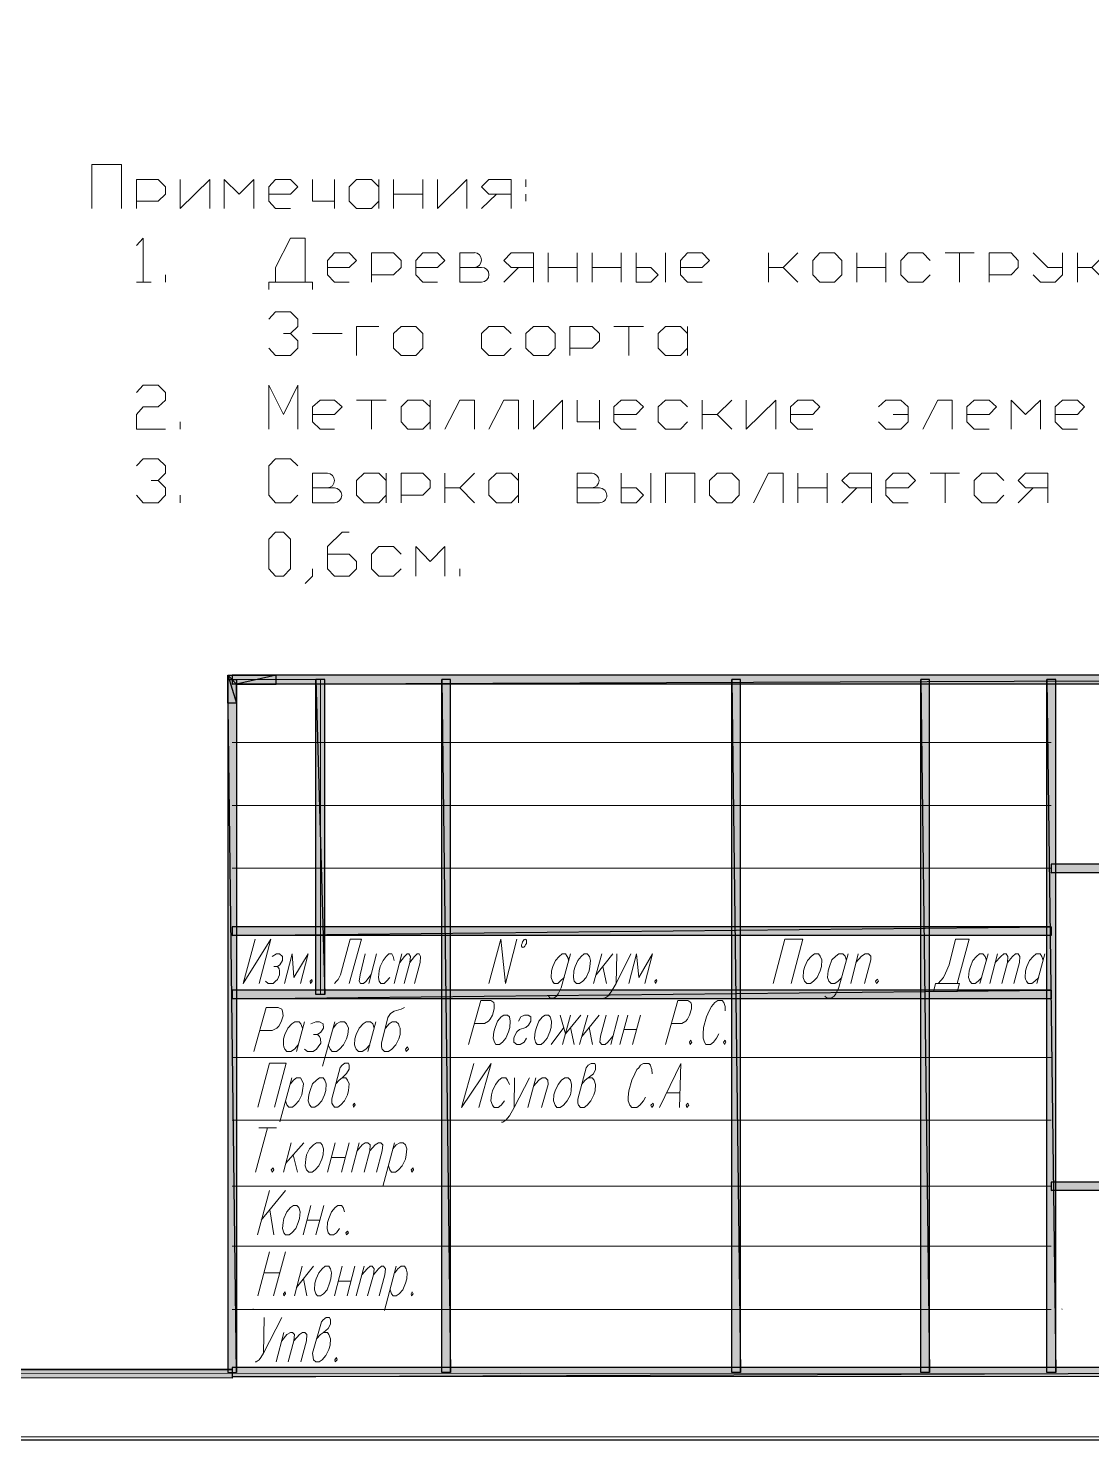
# Model space of a CAD drawing. Header units: millimetres. Extents: x -258556 to -95372, y 16759 to 83874.
# Drawn here: x -128352.5 to -128268.4, y 41411.4 to 41522.8 of the extents above; entities that cross this region are included whole.
import ezdxf
from ezdxf.xclip import XClip

# ---------------------------------------------------------------- set-up
doc = ezdxf.new("R2010")
doc.units = ezdxf.units.MM
doc.header["$LTSCALE"] = 0.5
doc.header["$XCLIPFRAME"] = 2

# ---------------------------------------------------------------- blocks, each defined once
blk = doc.blocks.new('MF13D4CA0')
at = {"color": 7, "linetype": 'Continuous', "lineweight": 5, "true_color": 0x000007}
blk.add_lwpolyline([(17.9, 582.9), (17.9, 11.05), (823.42, 11.05), (823.42, 582.9)], close=True, dxfattribs=at)

msp = doc.modelspace()

# ---------------------------------------------------------------- hatches: boundary and pattern name
at = {"true_color": 0x000007}
h = msp.add_hatch(color=7, dxfattribs=at)
h.paths.add_polyline_path([(-128336.362, 41416.87), (-128336.362, 41416.147), (-128151.253, 41416.87)])
h.paths.add_polyline_path([(-128336.362, 41416.147), (-128151.253, 41416.87), (-128150.53, 41416.182)])
h.paths.add_polyline_path([(-128151.253, 41416.87), (-128150.53, 41416.182), (-128151.253, 42001.108)])
h.paths.add_polyline_path([(-128150.53, 41416.182), (-128151.253, 42001.108), (-128150.53, 42001.762)])
h.paths.add_polyline_path([(-128151.253, 42001.108), (-128150.53, 42001.762), (-128963.796, 42001.108)])
h.paths.add_polyline_path([(-128150.53, 42001.762), (-128963.796, 42001.108), (-128964.484, 42001.762)])
h.paths.add_polyline_path([(-128963.796, 42001.108), (-128964.484, 42001.762), (-128963.796, 41416.87)])
h.paths.add_polyline_path([(-128964.484, 42001.762), (-128963.796, 41416.87), (-128964.484, 41416.182)])
h.paths.add_polyline_path([(-128963.796, 41416.87), (-128964.484, 41416.182), (-128336.362, 41416.733)])
h.paths.add_polyline_path([(-128964.484, 41416.182), (-128336.362, 41416.733), (-128336.362, 41416.044)])
h = msp.add_hatch(color=7, dxfattribs=at)
h.paths.add_polyline_path([(-128332.885, 41470.943), (-128332.885, 41471.666), (-128336.017, 41470.943)])
h.paths.add_polyline_path([(-128332.885, 41471.666), (-128336.017, 41470.943), (-128336.706, 41471.666)])
h.paths.add_polyline_path([(-128336.017, 41470.943), (-128336.706, 41471.666), (-128336.017, 41469.429)])
h.paths.add_polyline_path([(-128336.706, 41471.666), (-128336.017, 41469.429), (-128336.706, 41469.429)])
h = msp.add_hatch(color=7, dxfattribs=at)
h.paths.add_polyline_path([(-128336.362, 41471.666), (-128336.362, 41470.943), (-128150.875, 41471.666)])
h.paths.add_polyline_path([(-128336.362, 41470.943), (-128150.875, 41471.666), (-128150.875, 41470.943)])
h = msp.add_hatch(color=7, dxfattribs=at)
h.paths.add_polyline_path([(-128336.706, 41416.492), (-128336.017, 41416.492), (-128336.706, 41471.322)])
h.paths.add_polyline_path([(-128336.017, 41416.492), (-128336.706, 41471.322), (-128336.017, 41471.322)])
h = msp.add_hatch(color=7, dxfattribs=at)
h.paths.add_polyline_path([(-128329.03, 41471.322), (-128329.753, 41471.322), (-128329.03, 41446.402)])
h.paths.add_polyline_path([(-128329.753, 41471.322), (-128329.03, 41446.402), (-128329.753, 41446.402)])
h = msp.add_hatch(color=7, dxfattribs=at)
h.paths.add_polyline_path([(-128319.083, 41471.322), (-128319.771, 41471.322), (-128319.083, 41416.492)])
h.paths.add_polyline_path([(-128319.771, 41471.322), (-128319.083, 41416.492), (-128319.771, 41416.492)])
h = msp.add_hatch(color=7, dxfattribs=at)
h.paths.add_polyline_path([(-128296.16, 41471.322), (-128296.848, 41471.322), (-128296.16, 41416.492)])
h.paths.add_polyline_path([(-128296.848, 41471.322), (-128296.16, 41416.492), (-128296.848, 41416.492)])
h = msp.add_hatch(color=7, dxfattribs=at)
h.paths.add_polyline_path([(-128281.222, 41471.322), (-128281.91, 41471.322), (-128281.222, 41416.492)])
h.paths.add_polyline_path([(-128281.91, 41471.322), (-128281.222, 41416.492), (-128281.91, 41416.492)])
h = msp.add_hatch(color=7, dxfattribs=at)
h.paths.add_polyline_path([(-128271.24, 41471.322), (-128271.928, 41471.322), (-128271.24, 41416.492)])
h.paths.add_polyline_path([(-128271.928, 41471.322), (-128271.24, 41416.492), (-128271.928, 41416.492)])
h = msp.add_hatch(color=7, dxfattribs=at)
h.paths.add_polyline_path([(-128271.584, 41456.694), (-128271.584, 41456.005), (-128150.875, 41456.694)])
h.paths.add_polyline_path([(-128271.584, 41456.005), (-128150.875, 41456.694), (-128150.875, 41456.005)])
h = msp.add_hatch(color=7, dxfattribs=at)
h.paths.add_polyline_path([(-128336.362, 41451.737), (-128336.362, 41451.049), (-128271.584, 41451.737)])
h.paths.add_polyline_path([(-128336.362, 41451.049), (-128271.584, 41451.737), (-128271.584, 41451.049)])
h = msp.add_hatch(color=7, dxfattribs=at)
h.paths.add_polyline_path([(-128336.362, 41446.746), (-128336.362, 41446.058), (-128271.584, 41446.746)])
h.paths.add_polyline_path([(-128336.362, 41446.058), (-128271.584, 41446.746), (-128271.584, 41446.058)])
h = msp.add_hatch(color=7, dxfattribs=at)
h.paths.add_polyline_path([(-128271.584, 41431.533), (-128271.584, 41430.879), (-128151.012, 41431.533)])
h.paths.add_polyline_path([(-128271.584, 41430.879), (-128151.012, 41431.533), (-128151.012, 41430.879)])

# ---------------------------------------------------------------- linework, layer by layer
at = {"color": 7, "linetype": 'Continuous', "lineweight": 5, "true_color": 0x000007}
for points in [[(-128964.14, 41416.526), (-128150.875, 41416.388), (-128150.875, 42001.418), (-128964.14, 42001.418)], [(-128308.516, 41449.603), (-128308.275, 41449.603), (-128308.103, 41449.397), (-128308.034, 41449.087), (-128308.069, 41448.605), (-128308.138, 41448.261), (-128308.379, 41447.745), (-128308.619, 41447.435), (-128308.895, 41447.263), (-128309.136, 41447.263), (-128309.308, 41447.435), (-128309.377, 41447.745), (-128309.342, 41448.261), (-128309.239, 41448.605), (-128309.033, 41449.087), (-128308.757, 41449.397)], [(-128290.308, 41449.603), (-128289.999, 41449.603), (-128289.861, 41449.431), (-128289.723, 41449.121), (-128289.758, 41448.605), (-128289.861, 41448.261), (-128290.102, 41447.745), (-128290.377, 41447.435), (-128290.618, 41447.263), (-128290.928, 41447.263), (-128291.1, 41447.435), (-128291.203, 41447.745), (-128291.169, 41448.261), (-128291.066, 41448.605), (-128290.859, 41449.087), (-128290.549, 41449.431)], [(-128330.063, 41447.573), (-128330.201, 41447.435), (-128330.166, 41447.263), (-128330.028, 41447.435)], [(-128302.803, 41447.573), (-128302.94, 41447.435), (-128302.871, 41447.263), (-128302.768, 41447.435)], [(-128285.317, 41447.607), (-128285.49, 41447.435), (-128285.421, 41447.263), (-128285.249, 41447.435)], [(-128314.884, 41444.75), (-128314.574, 41444.75), (-128314.436, 41444.612), (-128314.368, 41444.268), (-128314.402, 41443.786), (-128314.505, 41443.442), (-128314.712, 41442.926), (-128314.987, 41442.616), (-128315.228, 41442.444), (-128315.503, 41442.444), (-128315.607, 41442.616), (-128315.71, 41442.926), (-128315.675, 41443.442), (-128315.572, 41443.786), (-128315.366, 41444.268), (-128315.09, 41444.612)], [(-128311.614, 41444.75), (-128311.339, 41444.75), (-128311.201, 41444.612), (-128311.098, 41444.268), (-128311.132, 41443.786), (-128311.235, 41443.442), (-128311.442, 41442.926), (-128311.717, 41442.616), (-128311.924, 41442.444), (-128312.234, 41442.444), (-128312.371, 41442.616), (-128312.44, 41442.926), (-128312.406, 41443.442), (-128312.302, 41443.786), (-128312.096, 41444.268), (-128311.821, 41444.612)], [(-128300.083, 41442.788), (-128300.187, 41442.616), (-128300.152, 41442.444), (-128300.015, 41442.616)], [(-128297.364, 41442.788), (-128297.502, 41442.616), (-128297.433, 41442.444), (-128297.33, 41442.616)], [(-128322.491, 41442.238), (-128322.663, 41442.065), (-128322.594, 41441.893), (-128322.422, 41442.065)], [(-128329.443, 41439.794), (-128329.168, 41439.794), (-128329.03, 41439.622), (-128328.927, 41439.312), (-128328.961, 41438.796), (-128329.065, 41438.451), (-128329.271, 41437.969), (-128329.547, 41437.66), (-128329.822, 41437.488), (-128330.097, 41437.488), (-128330.235, 41437.66), (-128330.338, 41437.969), (-128330.304, 41438.451), (-128330.201, 41438.796), (-128329.994, 41439.312), (-128329.684, 41439.622)], [(-128310.065, 41439.794), (-128309.79, 41439.794), (-128309.618, 41439.622), (-128309.514, 41439.277), (-128309.549, 41438.761), (-128309.618, 41438.451), (-128309.859, 41437.969), (-128310.168, 41437.625), (-128310.409, 41437.453), (-128310.685, 41437.453), (-128310.822, 41437.625), (-128310.96, 41437.969), (-128310.926, 41438.451), (-128310.822, 41438.761), (-128310.581, 41439.277), (-128310.306, 41439.622)], [(-128326.69, 41437.797), (-128326.793, 41437.66), (-128326.759, 41437.488), (-128326.621, 41437.66)], [(-128303.078, 41437.797), (-128303.25, 41437.625), (-128303.181, 41437.453), (-128303.044, 41437.625)], [(-128300.324, 41437.797), (-128300.462, 41437.625), (-128300.393, 41437.453), (-128300.256, 41437.625)], [(-128329.684, 41434.665), (-128329.374, 41434.665), (-128329.237, 41434.493), (-128329.134, 41434.183), (-128329.168, 41433.701), (-128329.271, 41433.357), (-128329.512, 41432.841), (-128329.788, 41432.531), (-128330.028, 41432.325), (-128330.304, 41432.325), (-128330.476, 41432.531), (-128330.579, 41432.841), (-128330.545, 41433.357), (-128330.476, 41433.701), (-128330.235, 41434.183), (-128329.925, 41434.493)], [(-128333.126, 41432.669), (-128333.264, 41432.531), (-128333.195, 41432.325), (-128333.057, 41432.531)], [(-128322.043, 41432.669), (-128322.215, 41432.531), (-128322.146, 41432.325), (-128322.009, 41432.531)], [(-128331.508, 41429.709), (-128331.233, 41429.709), (-128331.095, 41429.537), (-128330.992, 41429.193), (-128331.027, 41428.676), (-128331.13, 41428.366), (-128331.336, 41427.885), (-128331.646, 41427.54), (-128331.853, 41427.368), (-128332.128, 41427.368), (-128332.266, 41427.54), (-128332.369, 41427.885), (-128332.335, 41428.366), (-128332.266, 41428.676), (-128332.025, 41429.193), (-128331.749, 41429.537)], [(-128327.24, 41427.678), (-128327.378, 41427.54), (-128327.309, 41427.368), (-128327.172, 41427.54)], [(-128328.996, 41424.89), (-128328.721, 41424.89), (-128328.583, 41424.684), (-128328.514, 41424.374), (-128328.548, 41423.892), (-128328.652, 41423.548), (-128328.858, 41423.031), (-128329.134, 41422.722), (-128329.374, 41422.55), (-128329.615, 41422.55), (-128329.753, 41422.722), (-128329.856, 41423.031), (-128329.822, 41423.548), (-128329.719, 41423.892), (-128329.512, 41424.374), (-128329.237, 41424.684)], [(-128332.162, 41422.859), (-128332.3, 41422.722), (-128332.266, 41422.55), (-128332.128, 41422.722)], [(-128322.112, 41422.859), (-128322.215, 41422.722), (-128322.181, 41422.55), (-128322.043, 41422.722)], [(-128328.101, 41417.662), (-128328.239, 41417.49), (-128328.204, 41417.318), (-128328.067, 41417.49)]]:
    msp.add_lwpolyline(points, close=True, dxfattribs=at)
at = {"color": 7, "linetype": 'Continuous', "lineweight": 18, "true_color": 0x000007}
for points in [[(-128347.445, 41508.564), (-128347.445, 41512.04), (-128345.104, 41512.04), (-128345.104, 41508.564)], [(-128343.934, 41508.564), (-128343.934, 41510.87), (-128342.213, 41510.87), (-128341.628, 41510.285), (-128341.628, 41509.7), (-128342.213, 41509.149), (-128343.934, 41509.149)], [(-128340.458, 41510.87), (-128340.458, 41508.564), (-128338.117, 41510.87), (-128338.117, 41508.564)], [(-128336.981, 41508.564), (-128336.981, 41510.87), (-128335.811, 41509.7), (-128334.641, 41510.87), (-128334.641, 41508.564)], [(-128333.47, 41509.7), (-128331.749, 41509.7), (-128331.164, 41510.285), (-128331.749, 41510.87), (-128332.92, 41510.87), (-128333.47, 41510.285), (-128333.47, 41509.149), (-128332.92, 41508.564), (-128331.749, 41508.564)], [(-128329.994, 41510.87), (-128329.994, 41509.149), (-128328.273, 41509.149), (-128328.273, 41510.87), (-128328.273, 41508.564)], [(-128323.592, 41508.564), (-128323.592, 41510.87), (-128323.592, 41509.7), (-128321.286, 41509.7), (-128321.286, 41510.87), (-128321.286, 41508.564)], [(-128320.116, 41510.87), (-128320.116, 41508.564), (-128317.81, 41510.87), (-128317.81, 41508.564)], [(-128316.639, 41508.564), (-128315.469, 41509.7), (-128316.054, 41509.7), (-128316.639, 41510.285), (-128316.054, 41510.87), (-128314.299, 41510.87), (-128314.299, 41509.7), (-128315.469, 41509.7), (-128314.299, 41509.7), (-128314.299, 41508.564)], [(-128313.128, 41510.87), (-128313.128, 41510.285), (-128313.128, 41510.285)], [(-128313.128, 41509.7), (-128313.128, 41509.149), (-128313.128, 41509.149)], [(-128343.934, 41505.638), (-128343.383, 41506.223), (-128343.383, 41502.747)], [(-128333.47, 41502.162), (-128333.47, 41502.747), (-128330.579, 41502.747), (-128330.579, 41506.223), (-128331.749, 41506.223), (-128332.92, 41503.917), (-128332.92, 41502.747), (-128329.994, 41502.747), (-128329.994, 41502.162)], [(-128328.824, 41503.917), (-128327.103, 41503.917), (-128326.518, 41504.468), (-128327.103, 41505.053), (-128328.273, 41505.053), (-128328.824, 41504.468), (-128328.824, 41503.332), (-128328.273, 41502.747), (-128327.103, 41502.747)], [(-128325.347, 41502.747), (-128325.347, 41505.053), (-128323.592, 41505.053), (-128323.007, 41504.468), (-128323.007, 41503.917), (-128323.592, 41503.332), (-128325.347, 41503.332)], [(-128321.837, 41503.917), (-128320.116, 41503.917), (-128319.53, 41504.468), (-128320.116, 41505.053), (-128321.286, 41505.053), (-128321.837, 41504.468), (-128321.837, 41503.332), (-128321.286, 41502.747), (-128320.116, 41502.747)], [(-128318.36, 41502.747), (-128318.36, 41505.053), (-128317.19, 41505.053)], [(-128314.884, 41502.747), (-128313.714, 41503.917), (-128314.299, 41503.917), (-128314.884, 41504.468), (-128314.299, 41505.053), (-128312.543, 41505.053), (-128312.543, 41503.917), (-128313.714, 41503.917), (-128312.543, 41503.917), (-128312.543, 41502.747)], [(-128311.373, 41502.747), (-128311.373, 41505.053), (-128311.373, 41503.917), (-128309.067, 41503.917), (-128309.067, 41505.053), (-128309.067, 41502.747)], [(-128307.897, 41502.747), (-128307.897, 41505.053), (-128307.897, 41503.917), (-128305.591, 41503.917), (-128305.591, 41505.053), (-128305.591, 41502.747)], [(-128302.08, 41502.747), (-128302.08, 41505.053), (-128302.08, 41505.053)], [(-128300.91, 41503.917), (-128299.189, 41503.917), (-128298.603, 41504.468), (-128299.189, 41505.053), (-128300.359, 41505.053), (-128300.91, 41504.468), (-128300.91, 41503.332), (-128300.359, 41502.747), (-128299.189, 41502.747)], [(-128293.957, 41502.747), (-128293.957, 41505.053), (-128293.957, 41503.917), (-128292.786, 41503.917), (-128291.616, 41505.053), (-128292.786, 41503.917), (-128291.616, 41502.747)], [(-128286.97, 41502.747), (-128286.97, 41505.053), (-128286.97, 41503.917), (-128284.663, 41503.917), (-128284.663, 41505.053), (-128284.663, 41502.747)], [(-128281.153, 41503.332), (-128281.738, 41502.747), (-128282.908, 41502.747), (-128283.493, 41503.332), (-128283.493, 41504.468), (-128282.908, 41505.053), (-128281.738, 41505.053), (-128281.153, 41504.468)], [(-128278.847, 41502.747), (-128278.847, 41505.053), (-128279.982, 41505.053), (-128277.676, 41505.053)], [(-128276.506, 41502.747), (-128276.506, 41505.053), (-128274.751, 41505.053), (-128274.2, 41504.468), (-128274.2, 41503.917), (-128274.751, 41503.332), (-128276.506, 41503.332)], [(-128273.03, 41503.332), (-128272.445, 41502.747), (-128271.274, 41502.747), (-128270.689, 41503.332), (-128270.689, 41505.053), (-128270.689, 41503.917), (-128271.859, 41503.917), (-128273.03, 41505.053)], [(-128269.519, 41502.747), (-128269.519, 41505.053), (-128269.519, 41503.917), (-128268.383, 41503.917), (-128267.213, 41505.053), (-128268.383, 41503.917), (-128267.213, 41502.747)], [(-128317.19, 41503.917), (-128318.36, 41503.917), (-128316.639, 41503.917)], [(-128343.934, 41502.747), (-128342.764, 41502.747), (-128342.764, 41502.747)], [(-128341.628, 41502.747), (-128341.628, 41503.332), (-128341.628, 41503.332)], [(-128316.639, 41502.747), (-128318.36, 41502.747), (-128318.36, 41502.747)], [(-128333.47, 41499.821), (-128332.92, 41500.407), (-128331.749, 41500.407), (-128331.164, 41499.821), (-128331.164, 41499.236), (-128331.749, 41498.686), (-128332.3, 41498.686)], [(-128331.749, 41498.686), (-128331.164, 41498.1), (-128331.164, 41497.515), (-128331.749, 41496.93), (-128332.92, 41496.93), (-128333.47, 41497.515)], [(-128329.994, 41498.686), (-128327.654, 41498.686), (-128327.654, 41498.686)], [(-128326.518, 41496.93), (-128326.518, 41499.236), (-128324.762, 41499.236)], [(-128314.299, 41497.515), (-128314.884, 41496.93), (-128316.054, 41496.93), (-128316.639, 41497.515), (-128316.639, 41498.686), (-128316.054, 41499.236), (-128314.884, 41499.236), (-128314.299, 41498.686)], [(-128309.652, 41496.93), (-128309.652, 41499.236), (-128307.897, 41499.236), (-128307.312, 41498.686), (-128307.312, 41498.1), (-128307.897, 41497.515), (-128309.652, 41497.515)], [(-128305.005, 41496.93), (-128305.005, 41499.236), (-128306.176, 41499.236), (-128303.835, 41499.236)], [(-128343.934, 41494.005), (-128343.383, 41494.59), (-128342.213, 41494.59), (-128341.628, 41494.005), (-128341.628, 41493.419), (-128342.213, 41492.869), (-128343.383, 41492.869), (-128343.934, 41492.284), (-128343.934, 41491.113), (-128341.628, 41491.113)], [(-128333.47, 41491.113), (-128333.47, 41494.59), (-128332.3, 41492.284), (-128331.164, 41494.59), (-128331.164, 41491.113)], [(-128329.994, 41492.284), (-128328.273, 41492.284), (-128327.654, 41492.869), (-128328.273, 41493.419), (-128329.409, 41493.419), (-128329.994, 41492.869), (-128329.994, 41491.698), (-128329.409, 41491.113), (-128328.273, 41491.113)], [(-128325.347, 41491.113), (-128325.347, 41493.419), (-128326.518, 41493.419), (-128324.177, 41493.419)], [(-128319.53, 41491.113), (-128318.36, 41493.419), (-128317.19, 41493.419), (-128317.19, 41491.113)], [(-128316.054, 41491.113), (-128314.884, 41493.419), (-128313.714, 41493.419), (-128313.714, 41491.113)], [(-128312.543, 41493.419), (-128312.543, 41491.113), (-128310.237, 41493.419), (-128310.237, 41491.113)], [(-128309.067, 41493.419), (-128309.067, 41491.698), (-128307.312, 41491.698), (-128307.312, 41493.419), (-128307.312, 41491.113)], [(-128306.176, 41492.284), (-128304.42, 41492.284), (-128303.835, 41492.869), (-128304.42, 41493.419), (-128305.591, 41493.419), (-128306.176, 41492.869), (-128306.176, 41491.698), (-128305.591, 41491.113), (-128304.42, 41491.113)], [(-128300.359, 41491.698), (-128300.91, 41491.113), (-128302.08, 41491.113), (-128302.665, 41491.698), (-128302.665, 41492.869), (-128302.08, 41493.419), (-128300.91, 41493.419), (-128300.359, 41492.869)], [(-128299.189, 41491.113), (-128299.189, 41493.419), (-128299.189, 41492.284), (-128298.018, 41492.284), (-128296.848, 41493.419), (-128298.018, 41492.284), (-128296.848, 41491.113)], [(-128295.712, 41493.419), (-128295.712, 41491.113), (-128293.372, 41493.419), (-128293.372, 41491.113)], [(-128292.201, 41492.284), (-128290.446, 41492.284), (-128289.895, 41492.869), (-128290.446, 41493.419), (-128291.616, 41493.419), (-128292.201, 41492.869), (-128292.201, 41491.698), (-128291.616, 41491.113), (-128290.446, 41491.113)], [(-128285.249, 41491.698), (-128284.663, 41491.113), (-128283.493, 41491.113), (-128282.908, 41491.698), (-128282.908, 41492.284), (-128284.078, 41492.284), (-128282.908, 41492.284), (-128282.908, 41492.869), (-128283.493, 41493.419), (-128284.663, 41493.419), (-128285.249, 41492.869)], [(-128281.738, 41491.113), (-128280.568, 41493.419), (-128279.432, 41493.419), (-128279.432, 41491.113)], [(-128278.261, 41492.284), (-128276.506, 41492.284), (-128275.921, 41492.869), (-128276.506, 41493.419), (-128277.676, 41493.419), (-128278.261, 41492.869), (-128278.261, 41491.698), (-128277.676, 41491.113), (-128276.506, 41491.113)], [(-128274.751, 41491.113), (-128274.751, 41493.419), (-128273.615, 41492.284), (-128272.445, 41493.419), (-128272.445, 41491.113)], [(-128271.274, 41492.284), (-128269.519, 41492.284), (-128268.968, 41492.869), (-128269.519, 41493.419), (-128270.689, 41493.419), (-128271.274, 41492.869), (-128271.274, 41491.698), (-128270.689, 41491.113), (-128269.519, 41491.113)], [(-128340.458, 41491.113), (-128340.458, 41491.698), (-128340.458, 41491.698)], [(-128343.934, 41488.222), (-128343.383, 41488.773), (-128342.213, 41488.773), (-128341.628, 41488.222), (-128341.628, 41487.637), (-128342.213, 41487.052), (-128342.764, 41487.052)], [(-128331.164, 41485.882), (-128331.749, 41485.296), (-128332.92, 41485.296), (-128333.47, 41485.882), (-128333.47, 41488.222), (-128332.92, 41488.773), (-128331.749, 41488.773), (-128331.164, 41488.222)], [(-128342.213, 41487.052), (-128341.628, 41486.467), (-128341.628, 41485.882), (-128342.213, 41485.296), (-128343.383, 41485.296), (-128343.934, 41485.882)], [(-128329.994, 41485.296), (-128329.994, 41487.637), (-128328.824, 41487.637)], [(-128323.007, 41485.296), (-128323.007, 41487.637), (-128321.286, 41487.637), (-128320.701, 41487.052), (-128320.701, 41486.467), (-128321.286, 41485.882), (-128323.007, 41485.882)], [(-128319.53, 41485.296), (-128319.53, 41487.637), (-128319.53, 41486.467), (-128318.36, 41486.467), (-128317.19, 41487.637), (-128318.36, 41486.467), (-128317.19, 41485.296)], [(-128309.067, 41485.296), (-128309.067, 41487.637), (-128307.897, 41487.637)], [(-128303.25, 41485.296), (-128303.25, 41487.637), (-128303.25, 41487.637)], [(-128302.08, 41485.296), (-128302.08, 41487.637), (-128299.774, 41487.637), (-128299.774, 41485.296)], [(-128295.127, 41485.296), (-128293.957, 41487.637), (-128292.786, 41487.637), (-128292.786, 41485.296)], [(-128291.616, 41485.296), (-128291.616, 41487.637), (-128291.616, 41486.467), (-128289.31, 41486.467), (-128289.31, 41487.637), (-128289.31, 41485.296)], [(-128288.14, 41485.296), (-128286.97, 41486.467), (-128287.555, 41486.467), (-128288.14, 41487.052), (-128287.555, 41487.637), (-128285.799, 41487.637), (-128285.799, 41486.467), (-128286.97, 41486.467), (-128285.799, 41486.467), (-128285.799, 41485.296)], [(-128284.663, 41486.467), (-128282.908, 41486.467), (-128282.323, 41487.052), (-128282.908, 41487.637), (-128284.078, 41487.637), (-128284.663, 41487.052), (-128284.663, 41485.882), (-128284.078, 41485.296), (-128282.908, 41485.296)], [(-128279.982, 41485.296), (-128279.982, 41487.637), (-128281.153, 41487.637), (-128278.847, 41487.637)], [(-128275.336, 41485.882), (-128275.921, 41485.296), (-128277.091, 41485.296), (-128277.676, 41485.882), (-128277.676, 41487.052), (-128277.091, 41487.637), (-128275.921, 41487.637), (-128275.336, 41487.052)], [(-128274.2, 41485.296), (-128273.03, 41486.467), (-128273.615, 41486.467), (-128274.2, 41487.052), (-128273.615, 41487.637), (-128271.859, 41487.637), (-128271.859, 41486.467), (-128273.03, 41486.467), (-128271.859, 41486.467), (-128271.859, 41485.296)], [(-128328.824, 41486.467), (-128329.994, 41486.467), (-128328.273, 41486.467)], [(-128307.897, 41486.467), (-128309.067, 41486.467), (-128307.312, 41486.467)], [(-128340.458, 41485.296), (-128340.458, 41485.882), (-128340.458, 41485.882)], [(-128328.273, 41485.296), (-128329.994, 41485.296), (-128329.994, 41485.296)], [(-128307.312, 41485.296), (-128309.067, 41485.296), (-128309.067, 41485.296)], [(-128328.824, 41481.235), (-128327.103, 41481.235), (-128326.518, 41480.65), (-128326.518, 41480.065), (-128327.103, 41479.479), (-128328.273, 41479.479), (-128328.824, 41480.065), (-128328.824, 41481.82), (-128327.654, 41482.956), (-128327.103, 41482.956)], [(-128323.007, 41480.065), (-128323.592, 41479.479), (-128324.762, 41479.479), (-128325.347, 41480.065), (-128325.347, 41481.235), (-128324.762, 41481.82), (-128323.592, 41481.82), (-128323.007, 41481.235)], [(-128321.837, 41479.479), (-128321.837, 41481.82), (-128320.701, 41480.65), (-128319.53, 41481.82), (-128319.53, 41479.479)], [(-128329.994, 41480.065), (-128329.994, 41479.479), (-128330.579, 41478.894)], [(-128318.36, 41479.479), (-128318.36, 41480.065), (-128318.36, 41480.065)]]:
    msp.add_lwpolyline(points, dxfattribs=at)
for points in [[(-128327.103, 41509.149), (-128327.103, 41510.285), (-128326.518, 41510.87), (-128325.347, 41510.87), (-128324.762, 41510.285), (-128324.762, 41510.87), (-128324.762, 41508.564), (-128324.762, 41509.149), (-128325.347, 41508.564), (-128326.518, 41508.564)], [(-128304.42, 41502.747), (-128304.42, 41505.053), (-128304.42, 41503.917), (-128303.25, 41503.917), (-128302.665, 41503.332), (-128303.25, 41502.747)], [(-128290.446, 41503.332), (-128290.446, 41504.468), (-128289.895, 41505.053), (-128288.725, 41505.053), (-128288.14, 41504.468), (-128288.14, 41503.332), (-128288.725, 41502.747), (-128289.895, 41502.747)], [(-128323.592, 41497.515), (-128323.592, 41498.686), (-128323.007, 41499.236), (-128321.837, 41499.236), (-128321.286, 41498.686), (-128321.286, 41497.515), (-128321.837, 41496.93), (-128323.007, 41496.93)], [(-128313.128, 41497.515), (-128313.128, 41498.686), (-128312.543, 41499.236), (-128311.373, 41499.236), (-128310.822, 41498.686), (-128310.822, 41497.515), (-128311.373, 41496.93), (-128312.543, 41496.93)], [(-128302.665, 41497.515), (-128302.665, 41498.686), (-128302.08, 41499.236), (-128300.91, 41499.236), (-128300.359, 41498.686), (-128300.359, 41499.236), (-128300.359, 41496.93), (-128300.359, 41497.515), (-128300.91, 41496.93), (-128302.08, 41496.93)], [(-128323.007, 41491.698), (-128323.007, 41492.869), (-128322.456, 41493.419), (-128321.286, 41493.419), (-128320.701, 41492.869), (-128320.701, 41493.419), (-128320.701, 41491.113), (-128320.701, 41491.698), (-128321.286, 41491.113), (-128322.456, 41491.113)], [(-128326.518, 41485.882), (-128326.518, 41487.052), (-128325.933, 41487.637), (-128324.762, 41487.637), (-128324.177, 41487.052), (-128324.177, 41487.637), (-128324.177, 41485.296), (-128324.177, 41485.882), (-128324.762, 41485.296), (-128325.933, 41485.296)], [(-128316.054, 41485.882), (-128316.054, 41487.052), (-128315.469, 41487.637), (-128314.299, 41487.637), (-128313.714, 41487.052), (-128313.714, 41487.637), (-128313.714, 41485.296), (-128313.714, 41485.882), (-128314.299, 41485.296), (-128315.469, 41485.296)], [(-128305.591, 41485.296), (-128305.591, 41487.637), (-128305.591, 41486.467), (-128304.42, 41486.467), (-128303.835, 41485.882), (-128304.42, 41485.296)], [(-128298.603, 41485.882), (-128298.603, 41487.052), (-128298.018, 41487.637), (-128296.848, 41487.637), (-128296.263, 41487.052), (-128296.263, 41485.882), (-128296.848, 41485.296), (-128298.018, 41485.296)], [(-128332.92, 41479.479), (-128333.47, 41480.065), (-128333.47, 41482.405), (-128332.92, 41482.956), (-128332.3, 41482.956), (-128331.749, 41482.405), (-128331.749, 41480.065), (-128332.3, 41479.479)]]:
    msp.add_lwpolyline(points, close=True, dxfattribs=at)
at = {"color": 7, "linetype": 'Continuous', "lineweight": -2, "true_color": 0x000007}
for points in [[(-128332.885, 41471.666), (-128336.017, 41470.943), (-128336.706, 41471.666)], [(-128336.017, 41470.943), (-128336.706, 41471.666), (-128336.017, 41469.429)], [(-128336.706, 41471.666), (-128336.017, 41469.429), (-128336.706, 41469.429)], [(-128336.362, 41471.666), (-128336.362, 41470.943), (-128150.875, 41471.666)], [(-128336.362, 41470.943), (-128150.875, 41471.666), (-128150.875, 41470.943)], [(-128332.885, 41470.943), (-128332.885, 41471.666), (-128336.017, 41470.943)], [(-128336.706, 41416.492), (-128336.017, 41416.492), (-128336.706, 41471.322)], [(-128336.017, 41416.492), (-128336.706, 41471.322), (-128336.017, 41471.322)], [(-128329.03, 41471.322), (-128329.753, 41471.322), (-128329.03, 41446.402)], [(-128329.753, 41471.322), (-128329.03, 41446.402), (-128329.753, 41446.402)], [(-128319.083, 41471.322), (-128319.771, 41471.322), (-128319.083, 41416.492)], [(-128319.771, 41471.322), (-128319.083, 41416.492), (-128319.771, 41416.492)], [(-128296.16, 41471.322), (-128296.848, 41471.322), (-128296.16, 41416.492)], [(-128296.848, 41471.322), (-128296.16, 41416.492), (-128296.848, 41416.492)], [(-128281.222, 41471.322), (-128281.91, 41471.322), (-128281.222, 41416.492)], [(-128281.91, 41471.322), (-128281.222, 41416.492), (-128281.91, 41416.492)], [(-128271.24, 41471.322), (-128271.928, 41471.322), (-128271.24, 41416.492)], [(-128271.928, 41471.322), (-128271.24, 41416.492), (-128271.928, 41416.492)], [(-128271.584, 41456.694), (-128271.584, 41456.005), (-128150.875, 41456.694)], [(-128271.584, 41456.005), (-128150.875, 41456.694), (-128150.875, 41456.005)], [(-128336.362, 41451.737), (-128336.362, 41451.049), (-128271.584, 41451.737)], [(-128336.362, 41451.049), (-128271.584, 41451.737), (-128271.584, 41451.049)], [(-128336.362, 41446.746), (-128336.362, 41446.058), (-128271.584, 41446.746)], [(-128336.362, 41446.058), (-128271.584, 41446.746), (-128271.584, 41446.058)], [(-128271.584, 41431.533), (-128271.584, 41430.879), (-128151.012, 41431.533)], [(-128271.584, 41430.879), (-128151.012, 41431.533), (-128151.012, 41430.879)], [(-128963.796, 41416.87), (-128964.484, 41416.182), (-128336.362, 41416.733)], [(-128336.362, 41416.87), (-128336.362, 41416.147), (-128151.253, 41416.87)], [(-128336.362, 41416.147), (-128151.253, 41416.87), (-128150.53, 41416.182)], [(-128964.484, 41416.182), (-128336.362, 41416.733), (-128336.362, 41416.044)]]:
    msp.add_lwpolyline(points, close=True, dxfattribs=at)
at = {"color": 7, "linetype": 'Continuous', "lineweight": 5, "true_color": 0x000007}
for points in [[(-128336.362, 41471.322), (-128329.374, 41471.322), (-128329.374, 41446.402)], [(-128336.362, 41466.331), (-128271.584, 41466.331), (-128271.584, 41466.331)], [(-128336.362, 41461.34), (-128271.584, 41461.34), (-128271.584, 41461.34)], [(-128336.362, 41456.384), (-128271.584, 41456.384), (-128271.584, 41456.384)], [(-128334.537, 41450.774), (-128335.501, 41447.263), (-128333.298, 41450.774), (-128334.228, 41447.263)], [(-128327.103, 41447.263), (-128326.139, 41450.774), (-128327.034, 41450.774), (-128327.791, 41447.951), (-128327.963, 41447.573), (-128328.101, 41447.435), (-128328.273, 41447.263)], [(-128316.054, 41447.263), (-128315.125, 41450.774), (-128314.746, 41447.263), (-128313.851, 41450.774)], [(-128293.578, 41447.263), (-128292.649, 41450.774), (-128291.238, 41450.774), (-128292.167, 41447.263)], [(-128280.533, 41447.263), (-128280.12, 41447.745), (-128279.948, 41448.089), (-128279.673, 41448.743), (-128279.156, 41450.774), (-128278.089, 41450.774), (-128279.019, 41447.263)], [(-128333.195, 41449.397), (-128332.851, 41449.603), (-128332.61, 41449.603), (-128332.369, 41449.397), (-128332.369, 41449.087), (-128332.576, 41448.743), (-128332.782, 41448.605), (-128333.057, 41448.605)], [(-128330.958, 41447.263), (-128330.338, 41449.603), (-128331.474, 41447.745), (-128331.612, 41449.603), (-128332.231, 41447.263)], [(-128325.829, 41449.603), (-128326.242, 41447.951), (-128326.311, 41447.435), (-128326.208, 41447.263), (-128325.967, 41447.263), (-128325.76, 41447.435), (-128325.382, 41447.951)], [(-128324.934, 41449.603), (-128325.554, 41447.263), (-128325.554, 41447.263)], [(-128323.558, 41449.087), (-128323.626, 41449.397), (-128323.73, 41449.603), (-128323.971, 41449.603), (-128324.177, 41449.397), (-128324.418, 41449.087), (-128324.659, 41448.605), (-128324.728, 41448.261), (-128324.797, 41447.745), (-128324.728, 41447.435), (-128324.59, 41447.263), (-128324.349, 41447.263), (-128324.143, 41447.435), (-128323.902, 41447.745)], [(-128322.938, 41449.603), (-128323.558, 41447.263), (-128323.558, 41447.263)], [(-128323.11, 41448.915), (-128322.732, 41449.397), (-128322.525, 41449.603), (-128322.387, 41449.603), (-128322.25, 41449.397), (-128322.318, 41448.915), (-128322.766, 41447.263)], [(-128322.318, 41448.915), (-128321.94, 41449.397), (-128321.733, 41449.603), (-128321.561, 41449.603), (-128321.458, 41449.397), (-128321.492, 41448.915), (-128321.94, 41447.263)], [(-128309.618, 41449.603), (-128310.34, 41446.919), (-128310.581, 41446.437), (-128310.719, 41446.265), (-128310.926, 41446.093), (-128311.201, 41446.093), (-128311.339, 41446.265)], [(-128309.755, 41449.087), (-128309.79, 41449.259), (-128309.859, 41449.397), (-128309.996, 41449.603), (-128310.272, 41449.603), (-128310.513, 41449.397), (-128310.788, 41449.087), (-128310.994, 41448.605), (-128311.098, 41448.261), (-128311.132, 41447.745), (-128311.029, 41447.435), (-128310.891, 41447.263), (-128310.616, 41447.263), (-128310.409, 41447.435), (-128310.1, 41447.745)], [(-128307.139, 41449.603), (-128307.793, 41447.263), (-128307.793, 41447.263)], [(-128306.245, 41449.603), (-128307.587, 41447.951), (-128307.587, 41447.951)], [(-128305.935, 41449.603), (-128306.004, 41447.263), (-128304.833, 41449.603)], [(-128303.732, 41447.263), (-128303.112, 41449.603), (-128304.214, 41447.745), (-128304.386, 41449.603), (-128305.005, 41447.263)], [(-128287.658, 41449.603), (-128288.381, 41446.953), (-128288.622, 41446.437), (-128288.759, 41446.265), (-128289, 41446.093), (-128289.31, 41446.093), (-128289.482, 41446.265)], [(-128287.796, 41449.121), (-128287.83, 41449.259), (-128287.899, 41449.431), (-128288.071, 41449.603), (-128288.381, 41449.603), (-128288.622, 41449.431), (-128288.931, 41449.121), (-128289.138, 41448.605), (-128289.241, 41448.261), (-128289.276, 41447.745), (-128289.172, 41447.435), (-128289, 41447.263), (-128288.691, 41447.263), (-128288.45, 41447.435), (-128288.14, 41447.745)], [(-128286.866, 41449.603), (-128287.451, 41447.263), (-128287.451, 41447.263)], [(-128287.038, 41448.915), (-128286.591, 41449.431), (-128286.316, 41449.603), (-128286.04, 41449.603), (-128285.868, 41449.431), (-128285.868, 41449.121), (-128286.35, 41447.263)], [(-128277.091, 41447.745), (-128277.367, 41447.435), (-128277.607, 41447.263), (-128277.883, 41447.263), (-128278.02, 41447.435), (-128278.089, 41447.607), (-128278.124, 41447.745), (-128278.089, 41448.261), (-128277.986, 41448.605), (-128277.78, 41449.087), (-128277.504, 41449.397), (-128277.263, 41449.603), (-128276.988, 41449.603), (-128276.816, 41449.397), (-128276.713, 41449.087)], [(-128276.575, 41449.603), (-128277.229, 41447.263), (-128277.229, 41447.263)], [(-128275.852, 41449.603), (-128276.437, 41447.263), (-128276.437, 41447.263)], [(-128276.024, 41448.915), (-128275.577, 41449.397), (-128275.336, 41449.603), (-128275.164, 41449.603), (-128275.026, 41449.397), (-128275.06, 41448.915), (-128275.508, 41447.263)], [(-128275.06, 41448.915), (-128274.647, 41449.397), (-128274.406, 41449.603), (-128274.2, 41449.603), (-128274.062, 41449.397), (-128274.097, 41448.915), (-128274.544, 41447.263)], [(-128272.582, 41447.745), (-128272.892, 41447.435), (-128273.133, 41447.263), (-128273.408, 41447.263), (-128273.546, 41447.435), (-128273.615, 41447.607), (-128273.649, 41447.745), (-128273.615, 41448.261), (-128273.512, 41448.605), (-128273.305, 41449.087), (-128273.03, 41449.397), (-128272.789, 41449.603), (-128272.479, 41449.603), (-128272.341, 41449.397), (-128272.238, 41449.087)], [(-128272.1, 41449.603), (-128272.72, 41447.263), (-128272.72, 41447.263)], [(-128332.782, 41448.605), (-128332.644, 41448.433), (-128332.61, 41448.261), (-128332.61, 41447.951), (-128332.782, 41447.573), (-128332.92, 41447.435), (-128333.126, 41447.263), (-128333.505, 41447.263), (-128333.711, 41447.435)], [(-128307.036, 41448.605), (-128306.761, 41447.263), (-128306.761, 41447.263)], [(-128306.004, 41447.263), (-128306.382, 41446.609), (-128306.658, 41446.265), (-128306.899, 41446.093), (-128306.967, 41446.093)], [(-128279.019, 41446.609), (-128278.847, 41447.263), (-128280.74, 41447.263), (-128280.912, 41446.609)], [(-128317.672, 41442.444), (-128316.708, 41445.92), (-128315.916, 41445.92), (-128315.675, 41445.748), (-128315.641, 41445.611), (-128315.641, 41445.266), (-128315.779, 41444.75), (-128315.951, 41444.44), (-128316.089, 41444.268), (-128316.398, 41444.096), (-128317.224, 41444.096)], [(-128302.08, 41442.444), (-128301.116, 41445.92), (-128300.324, 41445.92), (-128300.083, 41445.748), (-128300.049, 41445.611), (-128300.049, 41445.266), (-128300.187, 41444.75), (-128300.359, 41444.44), (-128300.496, 41444.268), (-128300.806, 41444.096), (-128301.632, 41444.096)], [(-128297.364, 41445.094), (-128297.364, 41445.439), (-128297.433, 41445.611), (-128297.468, 41445.748), (-128297.605, 41445.92), (-128297.949, 41445.92), (-128298.19, 41445.748), (-128298.328, 41445.611), (-128298.466, 41445.439), (-128298.638, 41445.094), (-128298.844, 41444.612), (-128299.085, 41443.786), (-128299.12, 41443.27), (-128299.12, 41442.926), (-128299.016, 41442.616), (-128298.913, 41442.444), (-128298.535, 41442.444), (-128298.294, 41442.616), (-128298.053, 41442.926), (-128297.881, 41443.27)], [(-128334.641, 41441.893), (-128333.677, 41445.37), (-128332.713, 41445.37), (-128332.438, 41445.232), (-128332.369, 41445.06), (-128332.335, 41444.716), (-128332.472, 41444.234), (-128332.679, 41443.89), (-128332.816, 41443.718), (-128333.195, 41443.545), (-128334.159, 41443.545)], [(-128322.732, 41445.37), (-128323.007, 41445.232), (-128323.558, 41445.06), (-128323.833, 41444.888), (-128324.039, 41444.578), (-128324.556, 41442.547), (-128324.556, 41442.238), (-128324.487, 41442.065), (-128324.315, 41441.893), (-128324.005, 41441.893), (-128323.73, 41442.065), (-128323.42, 41442.41), (-128323.179, 41442.891), (-128323.076, 41443.236), (-128323.076, 41443.718), (-128323.145, 41443.89), (-128323.213, 41444.062), (-128323.385, 41444.234), (-128323.695, 41444.234), (-128323.936, 41444.062), (-128324.246, 41443.718)], [(-128313.714, 41444.268), (-128313.541, 41444.612), (-128313.232, 41444.75), (-128312.956, 41444.75), (-128312.75, 41444.612), (-128312.75, 41444.268), (-128312.922, 41443.958), (-128313.128, 41443.786), (-128313.645, 41443.614), (-128313.851, 41443.442), (-128314.023, 41443.098), (-128314.092, 41442.926), (-128314.092, 41442.616), (-128313.851, 41442.444), (-128313.576, 41442.444), (-128313.266, 41442.616), (-128313.094, 41442.926)], [(-128308.792, 41444.75), (-128309.996, 41443.27), (-128310.409, 41444.75)], [(-128309.618, 41444.75), (-128310.237, 41442.444), (-128310.237, 41442.444)], [(-128308.241, 41444.75), (-128308.895, 41442.444), (-128308.895, 41442.444)], [(-128307.346, 41444.75), (-128308.688, 41443.098), (-128308.688, 41443.098)], [(-128306.795, 41444.75), (-128307.243, 41443.098), (-128307.277, 41442.616), (-128307.139, 41442.444), (-128306.864, 41442.444), (-128306.658, 41442.616), (-128306.245, 41443.098)], [(-128305.797, 41444.75), (-128306.417, 41442.444), (-128306.417, 41442.444)], [(-128305.074, 41444.75), (-128305.694, 41442.444), (-128305.694, 41442.444)], [(-128304.076, 41444.75), (-128304.696, 41442.444), (-128304.696, 41442.444)], [(-128331.13, 41442.41), (-128331.44, 41442.065), (-128331.715, 41441.893), (-128332.025, 41441.893), (-128332.197, 41442.065), (-128332.266, 41442.238), (-128332.3, 41442.41), (-128332.3, 41442.891), (-128332.197, 41443.236), (-128331.956, 41443.718), (-128331.646, 41444.062), (-128331.405, 41444.234), (-128331.061, 41444.234), (-128330.923, 41444.062), (-128330.786, 41443.718)], [(-128330.648, 41444.234), (-128331.268, 41441.893), (-128331.268, 41441.893)], [(-128330.132, 41444.062), (-128329.753, 41444.234), (-128329.443, 41444.234), (-128329.168, 41444.062), (-128329.134, 41443.718), (-128329.34, 41443.408), (-128329.615, 41443.236), (-128329.925, 41443.236)], [(-128328.239, 41444.234), (-128329.202, 41440.723), (-128329.202, 41440.723)], [(-128328.376, 41443.718), (-128328.101, 41444.062), (-128327.826, 41444.234), (-128327.481, 41444.234), (-128327.309, 41444.062), (-128327.172, 41443.718), (-128327.206, 41443.236), (-128327.309, 41442.891), (-128327.55, 41442.41), (-128327.86, 41442.065), (-128328.101, 41441.893), (-128328.445, 41441.893), (-128328.617, 41442.065), (-128328.755, 41442.41)], [(-128325.485, 41442.41), (-128325.795, 41442.065), (-128326.07, 41441.893), (-128326.38, 41441.893), (-128326.552, 41442.065), (-128326.621, 41442.238), (-128326.69, 41442.41), (-128326.655, 41442.891), (-128326.552, 41443.236), (-128326.311, 41443.718), (-128326.001, 41444.062), (-128325.76, 41444.234), (-128325.416, 41444.234), (-128325.244, 41444.062), (-128325.141, 41443.718)], [(-128325.003, 41444.234), (-128325.623, 41441.893), (-128325.623, 41441.893)], [(-128311.132, 41442.444), (-128310.134, 41443.786), (-128310.134, 41443.786)], [(-128309.618, 41443.786), (-128309.308, 41442.444), (-128309.308, 41442.444)], [(-128308.138, 41443.786), (-128307.862, 41442.444), (-128307.862, 41442.444)], [(-128305.384, 41443.614), (-128304.386, 41443.614), (-128304.386, 41443.614)], [(-128329.615, 41443.236), (-128329.443, 41443.064), (-128329.374, 41442.891), (-128329.34, 41442.547), (-128329.547, 41442.238), (-128329.684, 41442.065), (-128329.96, 41441.893), (-128330.407, 41441.893), (-128330.648, 41442.065)], [(-128336.362, 41441.411), (-128271.584, 41441.411), (-128271.584, 41441.411)], [(-128334.331, 41437.488), (-128333.402, 41440.964), (-128332.094, 41440.964), (-128333.023, 41437.488)], [(-128328.17, 41439.312), (-128327.894, 41439.622), (-128327.654, 41439.794), (-128327.309, 41440.138), (-128327.103, 41440.482), (-128327.103, 41440.792), (-128327.172, 41440.964), (-128327.447, 41440.964), (-128327.654, 41440.792), (-128327.826, 41440.62), (-128328.48, 41438.142), (-128328.48, 41437.797), (-128328.411, 41437.66), (-128328.273, 41437.488), (-128327.998, 41437.488), (-128327.757, 41437.66), (-128327.481, 41437.969), (-128327.24, 41438.451), (-128327.172, 41438.796), (-128327.103, 41439.312), (-128327.24, 41439.622), (-128327.378, 41439.794), (-128327.654, 41439.794)], [(-128317.259, 41440.93), (-128318.223, 41437.453), (-128315.882, 41440.93), (-128316.846, 41437.453)], [(-128308.723, 41439.277), (-128308.447, 41439.622), (-128308.206, 41439.794), (-128307.793, 41440.104), (-128307.621, 41440.448), (-128307.621, 41440.792), (-128307.69, 41440.93), (-128307.966, 41440.93), (-128308.206, 41440.792), (-128308.379, 41440.585), (-128309.033, 41438.107), (-128309.033, 41437.797), (-128308.964, 41437.625), (-128308.826, 41437.453), (-128308.516, 41437.453), (-128308.275, 41437.625), (-128308, 41437.969), (-128307.759, 41438.451), (-128307.656, 41438.761), (-128307.621, 41439.277), (-128307.725, 41439.622), (-128307.897, 41439.794), (-128308.206, 41439.794)], [(-128303.147, 41440.104), (-128303.181, 41440.448), (-128303.216, 41440.585), (-128303.284, 41440.792), (-128303.422, 41440.93), (-128303.835, 41440.93), (-128304.076, 41440.792), (-128304.214, 41440.585), (-128304.351, 41440.448), (-128304.524, 41440.104), (-128304.764, 41439.622), (-128305.005, 41438.761), (-128305.04, 41438.279), (-128305.04, 41437.969), (-128304.902, 41437.625), (-128304.764, 41437.453), (-128304.351, 41437.453), (-128304.111, 41437.625), (-128303.835, 41437.969), (-128303.663, 41438.279)], [(-128302.562, 41437.453), (-128300.875, 41440.93), (-128300.978, 41437.453)], [(-128331.646, 41439.794), (-128332.576, 41436.317), (-128332.576, 41436.317)], [(-128331.749, 41439.312), (-128331.508, 41439.622), (-128331.268, 41439.794), (-128330.958, 41439.794), (-128330.855, 41439.622), (-128330.717, 41439.312), (-128330.786, 41438.796), (-128330.855, 41438.451), (-128331.095, 41437.969), (-128331.371, 41437.66), (-128331.577, 41437.488), (-128331.887, 41437.488), (-128332.025, 41437.66), (-128332.128, 41437.969)], [(-128314.436, 41439.277), (-128314.574, 41439.622), (-128314.712, 41439.794), (-128315.022, 41439.794), (-128315.262, 41439.622), (-128315.538, 41439.277), (-128315.779, 41438.761), (-128315.848, 41438.451), (-128315.916, 41437.969), (-128315.779, 41437.625), (-128315.641, 41437.453), (-128315.331, 41437.453), (-128315.09, 41437.625), (-128314.815, 41437.969)], [(-128314.023, 41439.794), (-128314.058, 41437.453), (-128312.853, 41439.794)], [(-128312.337, 41439.794), (-128312.991, 41437.453), (-128312.991, 41437.453)], [(-128312.543, 41439.14), (-128312.096, 41439.622), (-128311.855, 41439.794), (-128311.58, 41439.794), (-128311.407, 41439.622), (-128311.373, 41439.277), (-128311.889, 41437.453)], [(-128301.977, 41438.623), (-128300.978, 41438.623), (-128300.978, 41438.623)], [(-128314.058, 41437.453), (-128314.436, 41436.799), (-128314.712, 41436.455), (-128314.953, 41436.283), (-128315.056, 41436.283)], [(-128336.362, 41436.455), (-128271.584, 41436.455), (-128271.584, 41436.455)], [(-128333.574, 41435.835), (-128334.503, 41432.325), (-128334.503, 41432.325)], [(-128334.262, 41435.835), (-128332.851, 41435.835), (-128332.851, 41435.835)], [(-128331.681, 41434.665), (-128332.3, 41432.325), (-128332.3, 41432.325)], [(-128330.682, 41434.665), (-128332.128, 41433.013), (-128332.128, 41433.013)], [(-128328.204, 41434.665), (-128328.824, 41432.325), (-128328.824, 41432.325)], [(-128327.103, 41434.665), (-128327.722, 41432.325), (-128327.722, 41432.325)], [(-128326.311, 41434.665), (-128326.931, 41432.325), (-128326.931, 41432.325)], [(-128326.483, 41434.011), (-128326.07, 41434.493), (-128325.829, 41434.665), (-128325.623, 41434.665), (-128325.451, 41434.493), (-128325.485, 41434.011), (-128325.933, 41432.325)], [(-128325.485, 41434.011), (-128325.038, 41434.493), (-128324.797, 41434.665), (-128324.59, 41434.665), (-128324.452, 41434.493), (-128324.487, 41434.011), (-128324.934, 41432.325)], [(-128323.523, 41434.665), (-128324.452, 41431.189), (-128324.452, 41431.189)], [(-128323.661, 41434.183), (-128323.385, 41434.493), (-128323.11, 41434.665), (-128322.835, 41434.665), (-128322.663, 41434.493), (-128322.559, 41434.183), (-128322.594, 41433.701), (-128322.663, 41433.357), (-128322.904, 41432.841), (-128323.213, 41432.531), (-128323.454, 41432.325), (-128323.764, 41432.325), (-128323.902, 41432.531), (-128324.005, 41432.841)], [(-128331.543, 41433.701), (-128331.199, 41432.325), (-128331.199, 41432.325)], [(-128328.514, 41433.495), (-128327.413, 41433.495), (-128327.413, 41433.495)], [(-128336.362, 41431.223), (-128271.584, 41431.223), (-128271.584, 41431.223)], [(-128333.402, 41430.879), (-128334.365, 41427.368), (-128334.365, 41427.368)], [(-128332.128, 41430.879), (-128334.056, 41428.539), (-128334.056, 41428.539)], [(-128333.057, 41427.368), (-128333.367, 41429.365), (-128333.367, 41429.365)], [(-128330.132, 41429.709), (-128330.751, 41427.368), (-128330.751, 41427.368)], [(-128329.099, 41429.709), (-128329.753, 41427.368), (-128329.753, 41427.368)], [(-128327.481, 41429.193), (-128327.585, 41429.537), (-128327.722, 41429.709), (-128327.998, 41429.709), (-128328.204, 41429.537), (-128328.514, 41429.193), (-128328.721, 41428.676), (-128328.824, 41428.366), (-128328.858, 41427.885), (-128328.755, 41427.54), (-128328.617, 41427.368), (-128328.342, 41427.368), (-128328.101, 41427.54), (-128327.86, 41427.885)], [(-128330.441, 41428.539), (-128329.409, 41428.539), (-128329.409, 41428.539)], [(-128336.362, 41426.473), (-128271.584, 41426.473), (-128271.584, 41426.473)], [(-128333.402, 41426.026), (-128334.331, 41422.55), (-128334.331, 41422.55)], [(-128333.092, 41422.55), (-128332.128, 41426.026), (-128332.128, 41426.026)], [(-128330.82, 41424.89), (-128331.44, 41422.55), (-128331.44, 41422.55)], [(-128329.925, 41424.89), (-128331.268, 41423.203), (-128331.268, 41423.203)], [(-128327.654, 41424.89), (-128328.273, 41422.55), (-128328.273, 41422.55)], [(-128326.655, 41424.89), (-128327.275, 41422.55), (-128327.275, 41422.55)], [(-128325.933, 41424.89), (-128326.552, 41422.55), (-128326.552, 41422.55)], [(-128326.105, 41424.202), (-128325.692, 41424.684), (-128325.451, 41424.89), (-128325.279, 41424.89), (-128325.141, 41424.684), (-128325.175, 41424.202), (-128325.657, 41422.55)], [(-128325.175, 41424.202), (-128324.797, 41424.684), (-128324.556, 41424.89), (-128324.384, 41424.89), (-128324.246, 41424.684), (-128324.28, 41424.202), (-128324.728, 41422.55)], [(-128323.385, 41424.89), (-128324.315, 41421.379), (-128324.315, 41421.379)], [(-128323.489, 41424.374), (-128323.248, 41424.684), (-128323.007, 41424.89), (-128322.732, 41424.89), (-128322.594, 41424.684), (-128322.525, 41424.374), (-128322.559, 41423.892), (-128322.663, 41423.548), (-128322.869, 41423.031), (-128323.145, 41422.722), (-128323.385, 41422.55), (-128323.626, 41422.55), (-128323.764, 41422.722), (-128323.867, 41423.031)], [(-128333.849, 41424.374), (-128332.576, 41424.374), (-128332.576, 41424.374)], [(-128330.717, 41423.892), (-128330.441, 41422.55), (-128330.441, 41422.55)], [(-128327.963, 41423.72), (-128326.965, 41423.72), (-128326.965, 41423.72)], [(-128336.362, 41421.483), (-128271.584, 41421.483), (-128271.584, 41421.483)], [(-128334.71, 41421.483), (-128334.71, 41421.517), (-128334.71, 41421.517)], [(-128270.724, 41421.483), (-128270.758, 41421.517), (-128270.758, 41421.517)], [(-128332.438, 41420.829), (-128333.883, 41418.006), (-128334.09, 41417.662), (-128334.228, 41417.49), (-128334.469, 41417.318), (-128334.537, 41417.318)], [(-128333.815, 41420.829), (-128333.883, 41418.006), (-128333.883, 41418.006)], [(-128329.684, 41419.142), (-128329.374, 41419.486), (-128329.134, 41419.658), (-128328.755, 41419.968), (-128328.583, 41420.312), (-128328.583, 41420.656), (-128328.652, 41420.829), (-128328.927, 41420.829), (-128329.168, 41420.656), (-128329.306, 41420.484), (-128329.994, 41418.006), (-128329.96, 41417.662), (-128329.925, 41417.49), (-128329.753, 41417.318), (-128329.478, 41417.318), (-128329.237, 41417.49), (-128328.961, 41417.834), (-128328.721, 41418.316), (-128328.617, 41418.66), (-128328.583, 41419.142), (-128328.721, 41419.486), (-128328.824, 41419.658), (-128329.134, 41419.658)], [(-128332.266, 41419.658), (-128332.885, 41417.318), (-128332.885, 41417.318)], [(-128332.438, 41419.004), (-128332.025, 41419.486), (-128331.749, 41419.658), (-128331.577, 41419.658), (-128331.44, 41419.486), (-128331.474, 41419.004), (-128331.922, 41417.318)], [(-128331.474, 41419.004), (-128331.027, 41419.486), (-128330.786, 41419.658), (-128330.614, 41419.658), (-128330.441, 41419.486), (-128330.476, 41419.004), (-128330.923, 41417.318)]]:
    msp.add_lwpolyline(points, dxfattribs=at)
at = {"color": 7, "linetype": 'Continuous', "lineweight": 18, "true_color": 0x000007}
for points in [[(-128317.224, 41503.917), (-128316.88, 41503.917), (-128316.639, 41504.158), (-128316.639, 41504.503), (-128316.639, 41504.503), (-128316.639, 41504.812), (-128316.88, 41505.088), (-128317.224, 41505.088)], [(-128316.639, 41502.747), (-128316.329, 41502.747), (-128316.054, 41503.022), (-128316.054, 41503.332), (-128316.054, 41503.332), (-128316.054, 41503.642), (-128316.329, 41503.917), (-128316.639, 41503.917)], [(-128328.858, 41486.467), (-128328.514, 41486.467), (-128328.273, 41486.742), (-128328.273, 41487.052), (-128328.273, 41487.052), (-128328.273, 41487.362), (-128328.514, 41487.637), (-128328.858, 41487.637)], [(-128307.931, 41486.467), (-128307.587, 41486.467), (-128307.346, 41486.742), (-128307.346, 41487.052), (-128307.346, 41487.052), (-128307.346, 41487.362), (-128307.587, 41487.637), (-128307.931, 41487.637)], [(-128328.273, 41485.296), (-128327.963, 41485.296), (-128327.688, 41485.572), (-128327.688, 41485.882), (-128327.688, 41485.882), (-128327.688, 41486.191), (-128327.963, 41486.467), (-128328.273, 41486.467)], [(-128307.312, 41485.296), (-128307.002, 41485.296), (-128306.726, 41485.572), (-128306.726, 41485.882), (-128306.726, 41485.882), (-128306.726, 41486.191), (-128307.002, 41486.467), (-128307.312, 41486.467)]]:
    msp.add_open_spline(points, degree=3, knots=[0, 0, 0, 0, 0.125, 0.125, 0.125, 0.125001, 1, 1, 1, 1], dxfattribs=at)
at = {"color": 7, "linetype": 'Continuous', "lineweight": 5, "true_color": 0x000007}
msp.add_open_spline([(-128313.094, 41450.429), (-128313.06, 41450.636), (-128313.094, 41450.774), (-128313.197, 41450.774), (-128313.197, 41450.774), (-128313.266, 41450.774), (-128313.404, 41450.601), (-128313.438, 41450.429), (-128313.438, 41450.429), (-128313.507, 41450.257), (-128313.473, 41450.12), (-128313.369, 41450.12), (-128313.369, 41450.12), (-128313.266, 41450.12), (-128313.163, 41450.257), (-128313.094, 41450.429)], degree=3, knots=[0, 0, 0, 0, 0.0625, 0.0625, 0.0625, 0.062501, 0.125, 0.125, 0.125, 0.125001, 0.1875, 0.1875, 0.1875, 0.187501, 1, 1, 1, 1], dxfattribs=at)

# ---------------------------------------------------------------- block references
at = {"color": 7, "true_color": 0xffffff}
ref = msp.add_blockref('MF13D4CA0', (-129002.656, 41399.901), dxfattribs=dict(at, xscale=1.040502, yscale=1.040502, zscale=1.040502))
XClip(ref).set_block_clipping_path([(17.9953933291, 10.8175456262), (823.5538829452, 582.7005601007)])

doc.saveas('drawing.dxf')
